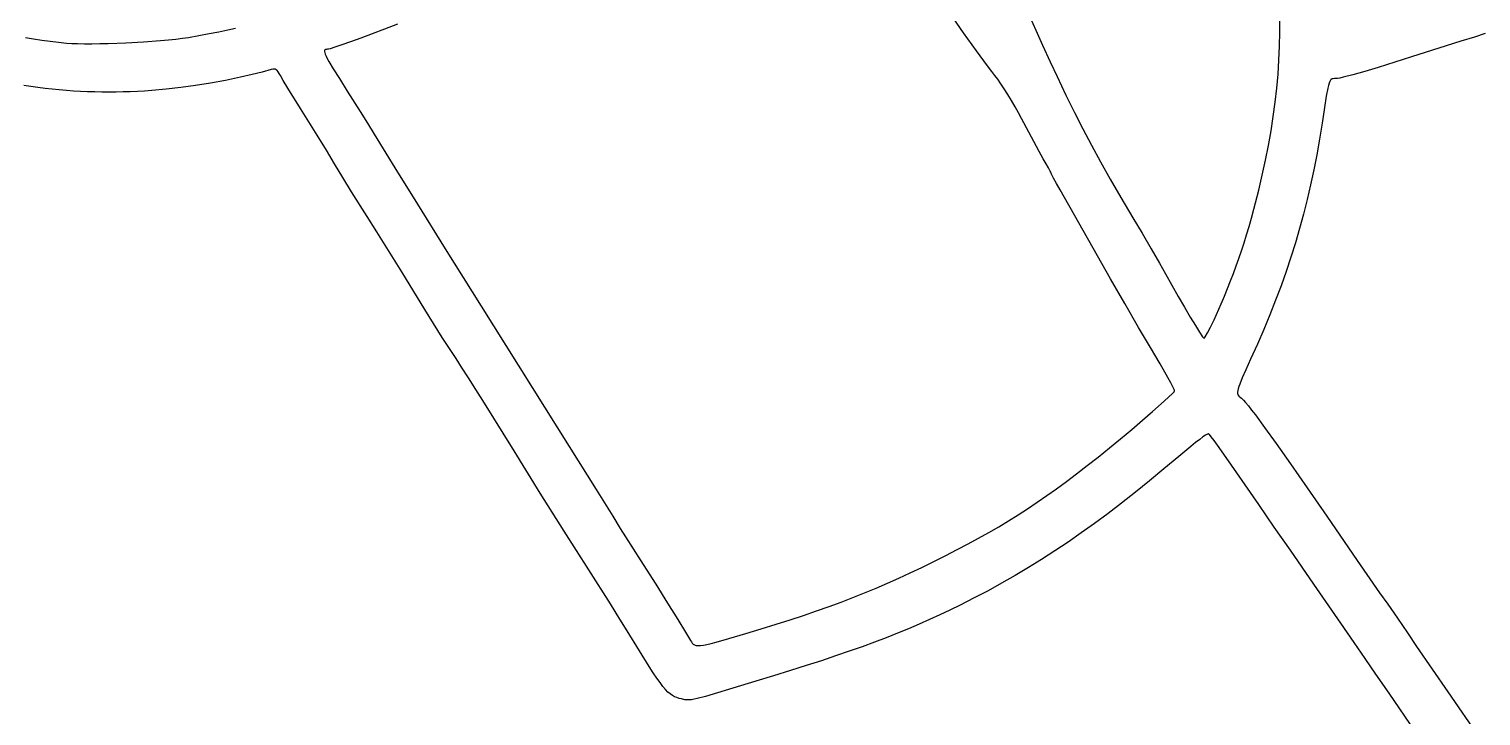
# Model space of a CAD drawing. Extents: x 45 to 6096, y -5796 to 395.
# Drawn here: x 2196 to 4608, y -3177 to -2036 of the extents above; entities that cross this region are included whole.
import ezdxf

# ---------------------------------------------------------------- set-up
doc = ezdxf.new("R2010")
doc.units = 0

msp = doc.modelspace()

# ---------------------------------------------------------------- linework, layer by layer
at = {"layer": 'Layer 1'}
for p, q in [((3852.13545, -2001.439884), (3879.49252, -2062.495173)), ((3748.080314, -2041.717131), (3725.6507, -2009.6878)), ((4273.616927, -2040.605589), (4273.573323, -2017.234803)), ((2189.54947, -2049.79673), (2203.227377, -2052.057622)), ((2450.675494, -2050.831502), (2460.41765, -2049.37723)), ((2460.4171, -2049.3756), (2477.734648, -2046.402913)), ((2460.41765, -2049.37723), (2460.4171, -2049.3756)), ((2477.734648, -2046.402913), (2494.777794, -2043.23024)), ((2494.777794, -2043.23024), (2510.97448, -2039.992458)), ((2510.97448, -2039.992458), (2525.75265, -2036.824439)), ((2525.75265, -2036.824439), (2538.540245, -2033.861059)), ((2765.677097, -2043.769678), (2746.711618, -2050.848319)), ((2786.158771, -2035.946904), (2765.677097, -2043.769678)), ((2807.6776, -2027.54743), (2786.158771, -2035.946904)), ((3769.654187, -2071.848775), (3748.080314, -2041.717131)), ((4273.131494, -2063.897895), (4273.616927, -2040.605589)), ((4596.738956, -2048.831598), (4574.408552, -2055.807915)), ((4614.530107, -2043.120324), (4596.738956, -2048.831598)), ((2203.227377, -2052.057622), (2216.918071, -2054.100507)), ((2216.918071, -2054.100507), (2230.61603, -2055.923497)), ((2230.61603, -2055.923497), (2244.315731, -2057.524701)), ((2244.315731, -2057.524701), (2258.01165, -2058.90223)), ((2258.01165, -2058.90223), (2266.428275, -2059.47109)), ((2266.428275, -2059.47109), (2276.361662, -2059.844032)), ((2276.361662, -2059.844032), (2287.607756, -2060.029776)), ((2287.607756, -2060.029776), (2299.9625, -2060.037042)), ((2299.9625, -2060.037042), (2313.221838, -2059.874552)), ((2313.221838, -2059.874552), (2327.181712, -2059.551025)), ((2327.181712, -2059.551025), (2356.38685, -2058.455744)), ((2356.38685, -2058.455744), (2385.945462, -2056.82096)), ((2385.945462, -2056.82096), (2414.2251, -2054.716438)), ((2414.2251, -2054.716438), (2427.375162, -2053.509826)), ((2427.375162, -2053.509826), (2439.593313, -2052.21194)), ((2439.593313, -2052.21194), (2450.675494, -2050.831502)), ((2686.606317, -2071.364936), (2686.467566, -2072.857674)), ((2686.467566, -2072.857674), (2686.817157, -2074.870148)), ((2687.200851, -2070.323333), (2686.606317, -2071.364936)), ((2688.218615, -2069.664264), (2687.200851, -2070.323333)), ((2689.627049, -2069.31913), (2688.218615, -2069.664264)), ((2691.3936, -2069.21933), (2689.627049, -2069.31913)), ((2692.974175, -2069.004226), (2691.3936, -2069.21933)), ((2695.592482, -2068.372867), (2692.974175, -2069.004226)), ((2703.702766, -2065.9451), (2695.592482, -2068.372867)), ((2715.245411, -2062.103464), (2703.702766, -2065.9451)), ((2729.741375, -2057.015392), (2715.245411, -2062.103464)), ((2746.711618, -2050.848319), (2729.741375, -2057.015392)), ((3787.879442, -2096.696931), (3769.654187, -2071.848775)), ((3879.49252, -2062.495173), (3892.023125, -2089.911981)), ((4272.113535, -2087.161136), (4273.131494, -2063.897895)), ((4549.95735, -2063.267935), (4492.212112, -2081.623373)), ((4574.408552, -2055.807915), (4549.95735, -2063.267935)), ((2686.817157, -2074.870148), (2687.687645, -2077.470958)), ((2687.687645, -2077.470958), (2689.111586, -2080.728704)), ((2689.111586, -2080.728704), (2691.121537, -2084.711987)), ((2691.121537, -2084.711987), (2693.750055, -2089.489407)), ((2693.750055, -2089.489407), (2700.993013, -2101.70106)), ((3794.957313, -2106.081639), (3787.879442, -2096.696931)), ((3892.023125, -2089.911981), (3903.4497, -2114.4627)), ((4270.559562, -2110.444725), (4272.113535, -2087.161136)), ((4492.212112, -2081.623373), (4436.84835, -2099.383535)), ((2521.924, -2120.81442), (2496.990421, -2125.418781)), ((2546.722469, -2115.679813), (2521.924, -2120.81442)), ((2566.4236, -2111.289378), (2546.722469, -2115.679813)), ((2582.924931, -2107.196613), (2566.4236, -2111.289378)), ((2598.124, -2102.95502), (2582.924931, -2107.196613)), ((2600.497513, -2102.274452), (2598.124, -2102.95502)), ((2602.601272, -2102.049669), (2600.497513, -2102.274452)), ((2604.500389, -2102.327179), (2602.601272, -2102.049669)), ((2606.259978, -2103.15349), (2604.500389, -2102.327179)), ((2607.94515, -2104.575109), (2606.259978, -2103.15349)), ((2609.621019, -2106.638546), (2607.94515, -2104.575109)), ((2611.352698, -2109.390306), (2609.621019, -2106.638546)), ((2613.2053, -2112.8769), (2611.352698, -2109.390306)), ((2617.856186, -2120.987997), (2613.2053, -2112.8769)), ((2625.706863, -2134.01045), (2617.856186, -2120.987997)), ((2700.993013, -2101.70106), (2711.100911, -2117.912467)), ((2711.100911, -2117.912467), (2724.3342, -2138.67243)), ((3800.2632, -2112.8758), (3794.957313, -2106.081639)), ((3804.825711, -2119.021937), (3800.2632, -2112.8758)), ((3810.048645, -2126.549388), (3804.825711, -2119.021937)), ((3903.4497, -2114.4627), (3918.085248, -2145.214283)), ((4268.466088, -2133.798076), (4270.559562, -2110.444725)), ((4357.659332, -2120.737224), (4356.433046, -2122.715785)), ((4359.015842, -2119.405134), (4357.659332, -2120.737224)), ((4360.549084, -2118.582316), (4359.015842, -2119.405134)), ((4362.305568, -2118.131568), (4360.549084, -2118.582316)), ((4364.331801, -2117.915689), (4362.305568, -2118.131568)), ((4369.37955, -2117.639735), (4364.331801, -2117.915689)), ((4373.239026, -2117.001806), (4369.37955, -2117.639735)), ((4378.972795, -2115.736005), (4373.239026, -2117.001806)), ((4394.928412, -2111.637046), (4378.972795, -2115.736005)), ((4414.976798, -2105.975382), (4394.928412, -2111.637046)), ((4436.84835, -2099.383535), (4414.976798, -2105.975382)), ((2210.424313, -2132.785759), (2186.715178, -2129.409228)), ((2222.246984, -2134.243807), (2210.424313, -2132.785759)), ((2234.053234, -2135.548376), (2222.246984, -2134.243807)), ((2245.846699, -2136.699467), (2234.053234, -2135.548376)), ((2257.63101, -2137.697078), (2245.846699, -2136.699467)), ((2269.409801, -2138.541211), (2257.63101, -2137.697078)), ((2281.186705, -2139.231865), (2269.409801, -2138.541211)), ((2292.965356, -2139.769041), (2281.186705, -2139.231865)), ((2304.749388, -2140.152738), (2292.965356, -2139.769041)), ((2316.542433, -2140.382956), (2304.749388, -2140.152738)), ((2328.348125, -2140.459695), (2316.542433, -2140.382956)), ((2340.170097, -2140.382956), (2328.348125, -2140.459695)), ((2352.011983, -2140.152738), (2340.170097, -2140.382956)), ((2363.877416, -2139.769041), (2352.011983, -2140.152738)), ((2375.770029, -2139.231865), (2363.877416, -2139.769041)), ((2387.693456, -2138.541211), (2375.770029, -2139.231865)), ((2399.65133, -2137.697078), (2387.693456, -2138.541211)), ((2423.684953, -2135.548376), (2399.65133, -2137.697078)), ((2447.899965, -2132.785759), (2423.684953, -2135.548376)), ((2472.325432, -2129.409228), (2447.899965, -2132.785759)), ((2496.990421, -2125.418781), (2472.325432, -2129.409228)), ((2646.5428, -2167.6456), (2625.706863, -2134.01045)), ((2724.3342, -2138.67243), (2745.81505, -2172.75408)), ((3815.736666, -2135.165144), (3810.048645, -2126.549388)), ((3821.694438, -2144.5762), (3815.736666, -2135.165144)), ((3827.726623, -2154.48955), (3821.694438, -2144.5762)), ((3918.085248, -2145.214283), (3932.204542, -2173.993867)), ((4265.829623, -2157.270602), (4268.466088, -2133.798076)), ((4353.070446, -2133.902312), (4350.627178, -2147.107707)), ((4354.185111, -2129.161128), (4353.070446, -2133.902312)), ((4355.290475, -2125.47802), (4354.185111, -2129.161128)), ((4356.433046, -2122.715785), (4355.290475, -2125.47802)), ((2674.324038, -2212.1948), (2646.5428, -2167.6456)), ((3833.637886, -2164.612187), (3827.726623, -2154.48955)), ((3839.23289, -2174.651106), (3833.637886, -2164.612187)), ((4262.64668, -2180.911717), (4265.829623, -2157.270602)), ((4347.588602, -2166.191812), (4343.58265, -2192.252235)), ((4350.627178, -2147.107707), (4347.588602, -2166.191812)), ((2745.81505, -2172.75408), (2757.876328, -2192.194755)), ((2757.876328, -2192.194755), (2768.7842, -2210.10993)), ((3844.3163, -2184.3133), (3839.23289, -2174.651106)), ((3864.755361, -2222.710938), (3844.3163, -2184.3133)), ((3932.204542, -2173.993867), (3946.221506, -2201.582814)), ((4258.91377, -2204.770834), (4262.64668, -2180.911717)), ((4343.58265, -2192.252235), (4339.333011, -2218.587602)), ((2689.628514, -2237.073906), (2674.324038, -2212.1948)), ((2768.7842, -2210.10993), (2803.039459, -2266.032161)), ((3946.221506, -2201.582814), (3960.550062, -2228.762488)), ((4254.627406, -2228.897368), (4258.91377, -2204.770834)), ((4339.333011, -2218.587602), (4334.756064, -2244.359059)), ((2703.2959, -2259.7206), (2689.628514, -2237.073906)), ((3873.784253, -2239.230864), (3864.755361, -2222.710938)), ((3880.4319, -2250.9883), (3873.784253, -2239.230864)), ((3960.550062, -2228.762488), (3975.604137, -2256.31425)), ((4249.784098, -2253.340731), (4254.627406, -2228.897368)), ((2716.75245, -2282.013823), (2703.2959, -2259.7206)), ((2803.039459, -2266.032161), (2840.717775, -2326.79133)), ((3885.430045, -2259.273083), (3880.4319, -2250.9883)), ((3889.460806, -2266.367239), (3885.430045, -2259.273083)), ((3892.152115, -2271.526625), (3889.460806, -2266.367239)), ((3975.604137, -2256.31425), (3991.797652, -2285.019464)), ((4244.380359, -2278.150337), (4249.784098, -2253.340731)), ((4334.756064, -2244.359059), (4329.831463, -2269.635206)), ((2731.474025, -2305.906938), (2716.75245, -2282.013823)), ((3892.879202, -2273.148235), (3892.152115, -2271.526625)), ((3893.1319, -2274.0071), (3892.879202, -2273.148235)), ((3893.438857, -2274.990754), (3893.1319, -2274.0071)), ((3894.322521, -2276.965048), (3893.438857, -2274.990754)), ((3897.596731, -2283.383262), (3894.322521, -2276.965048)), ((3902.508051, -2292.257145), (3897.596731, -2283.383262)), ((3991.797652, -2285.019464), (4009.544531, -2315.659493)), ((4238.4127, -2303.3756), (4244.380359, -2278.150337)), ((4329.831463, -2269.635206), (4324.538859, -2294.484641)), ((2757.2709, -2347.0331), (2731.474025, -2305.906938)), ((3908.61, -2302.5821), (3902.508051, -2292.257145)), ((3970.5225, -2412.5161), (3908.61, -2302.5821)), ((4230.324055, -2334.822405), (4238.4127, -2303.3756)), ((4324.538859, -2294.484641), (4318.857904, -2318.975963)), ((2840.717775, -2326.79133), (2886.879303, -2400.647299)), ((4009.544531, -2315.659493), (4029.2587, -2349.0157)), ((4226.314904, -2349.575246), (4230.324055, -2334.822405)), ((4318.857904, -2318.975963), (4312.76825, -2343.17777)), ((2773.338141, -2372.277944), (2757.2709, -2347.0331)), ((4029.2587, -2349.0157), (4044.674831, -2374.862173)), ((4222.295869, -2363.781037), (4226.314904, -2349.575246)), ((4312.76825, -2343.17777), (4306.249548, -2367.158661)), ((2790.26115, -2399.2716), (2773.338141, -2372.277944)), ((4044.674831, -2374.862173), (4060.016525, -2401.006312)), ((4214.128155, -2390.851452), (4218.241952, -2377.514775)), ((4218.241952, -2377.514775), (4222.295869, -2363.781037)), ((4306.249548, -2367.158661), (4299.28145, -2390.987235)), ((2814.699984, -2438.841256), (2790.26115, -2399.2716)), ((2886.879303, -2400.647299), (2946.5842, -2495.85993)), ((4060.016525, -2401.006312), (4073.572281, -2424.471545)), ((4205.620925, -2416.6336), (4209.929479, -2403.866062)), ((4209.929479, -2403.866062), (4214.128155, -2390.851452)), ((4299.28145, -2390.987235), (4291.843609, -2414.73209)), ((3991.990914, -2450.393069), (3970.5225, -2412.5161)), ((4073.572281, -2424.471545), (4083.6306, -2442.2813)), ((4196.574192, -2441.727436), (4201.177496, -2429.22906)), ((4201.177496, -2429.22906), (4205.620925, -2416.6336)), ((4291.843609, -2414.73209), (4283.915675, -2438.461825)), ((2853.3147, -2501.8141), (2814.699984, -2438.841256)), ((4015.766187, -2491.69285), (3991.990914, -2450.393069)), ((4083.6306, -2442.2813), (4094.010585, -2461.1127)), ((4186.787969, -2466.732912), (4191.786016, -2454.203722)), ((4191.786016, -2454.203722), (4196.574192, -2441.727436)), ((4283.915675, -2438.461825), (4275.477302, -2462.245038)), ((4094.010585, -2461.1127), (4104.609158, -2479.897563)), ((4104.609158, -2479.897563), (4114.975187, -2497.882456)), ((4176.062267, -2492.249983), (4181.555052, -2479.390001)), ((4181.555052, -2479.390001), (4186.787969, -2466.732912)), ((4275.477302, -2462.245038), (4266.508141, -2486.150329)), ((2882.088163, -2547.851613), (2853.3147, -2501.8141)), ((2946.5842, -2495.85993), (3093.130325, -2729.12293)), ((4038.946167, -2531.504256), (4015.766187, -2491.69285)), ((4114.975187, -2497.882456), (4124.657537, -2514.31395)), ((4164.1971, -2518.8786), (4176.062267, -2492.249983)), ((4266.508141, -2486.150329), (4256.987843, -2510.246295)), ((4058.6287, -2564.9161), (4038.946167, -2531.504256)), ((4124.657537, -2514.31395), (4133.205078, -2528.438613)), ((4133.205078, -2528.438613), (4140.166673, -2539.503013)), ((4153.331789, -2540.4084), (4158.410535, -2530.684956)), ((4158.410535, -2530.684956), (4164.1962, -2518.8779)), ((4164.1962, -2518.8779), (4164.1971, -2518.8786)), ((4256.987843, -2510.246295), (4246.896061, -2534.601536)), ((2895.061017, -2568.228658), (2882.088163, -2547.851613)), ((4140.166673, -2539.503013), (4145.091192, -2546.753719)), ((4145.091192, -2546.753719), (4146.648568, -2548.713489)), ((4146.648568, -2548.713489), (4147.5275, -2549.4373)), ((4147.5275, -2549.4373), (4148.260012, -2548.807882)), ((4148.260012, -2548.807882), (4149.518073, -2547.006444)), ((4149.518073, -2547.006444), (4153.331789, -2540.4084)), ((4246.896061, -2534.601536), (4236.212446, -2559.28465)), ((2904.9085, -2583.1735), (2895.061017, -2568.228658)), ((4074.547123, -2591.822978), (4058.6287, -2564.9161)), ((4236.212446, -2559.28465), (4224.91665, -2584.364235)), ((2914.197877, -2597.318352), (2904.9085, -2583.1735)), ((2925.645238, -2615.072288), (2914.197877, -2597.318352)), ((4087.451769, -2614.37665), (4074.547123, -2591.822978)), ((4217.118684, -2601.677144), (4211.199669, -2615.264688)), ((4224.91665, -2584.364235), (4217.118684, -2601.677144)), ((2937.83673, -2634.240105), (2925.645238, -2615.072288)), ((4092.34372, -2623.265262), (4087.451769, -2614.37665)), ((4095.96598, -2630.158647), (4092.34372, -2623.265262)), ((4207.029382, -2625.643118), (4205.559317, -2629.790244)), ((4211.199669, -2615.264688), (4207.029382, -2625.643118)), ((2949.3585, -2652.6266), (2937.83673, -2634.240105)), ((3001.336991, -2736.608692), (2949.3585, -2652.6266)), ((4076.326206, -2658.495683), (4087.755761, -2648.055236)), ((4087.755761, -2648.055236), (4095.473863, -2640.582049)), ((4095.473863, -2640.582049), (4097.701303, -2638.168921)), ((4098.146468, -2634.754496), (4095.96598, -2630.158647)), ((4097.701303, -2638.168921), (4098.7131, -2636.7505)), ((4098.642271, -2636.096373), (4098.146468, -2634.754496)), ((4098.7131, -2636.7505), (4098.642271, -2636.096373)), ((4203.414099, -2638.837639), (4203.399759, -2640.937215)), ((4203.399759, -2640.937215), (4203.708656, -2642.686232)), ((4203.767953, -2636.322973), (4203.414099, -2638.837639)), ((4203.708656, -2642.686232), (4204.324512, -2644.149221)), ((4204.4776, -2633.328685), (4203.767953, -2636.322973)), ((4204.324512, -2644.149221), (4205.231048, -2645.390714)), ((4205.559317, -2629.790244), (4204.4776, -2633.328685)), ((4205.231048, -2645.390714), (4206.411986, -2646.475241)), ((4206.411986, -2646.475241), (4207.85105, -2647.467335)), ((4207.85105, -2647.467335), (4210.009542, -2649.176823)), ((4210.009542, -2649.176823), (4212.933685, -2652.101935)), ((4212.933685, -2652.101935), (4216.654291, -2656.286273)), ((4045.402392, -2685.580847), (4061.952612, -2671.229012)), ((4061.952612, -2671.229012), (4076.326206, -2658.495683)), ((4216.654291, -2656.286273), (4221.202173, -2661.77344)), ((4221.202173, -2661.77344), (4226.608144, -2668.607038)), ((4226.608144, -2668.607038), (4232.903016, -2676.83067)), ((4232.903016, -2676.83067), (4248.282712, -2697.622443)), ((4008.841723, -2716.442518), (4027.442958, -2700.876808)), ((4027.442958, -2700.876808), (4045.402392, -2685.580847)), ((4248.282712, -2697.622443), (4267.587764, -2724.497577)), ((3990.3661, -2731.6036), (4008.841723, -2716.442518)), ((4133.640346, -2722.625775), (4125.597421, -2729.117623)), ((4140.381024, -2717.366413), (4133.640346, -2722.625775)), ((4145.856661, -2713.316279), (4140.381024, -2717.366413)), ((4150.104464, -2710.45212), (4145.856661, -2713.316279)), ((4153.161642, -2708.750679), (4150.104464, -2710.45212)), ((4154.255373, -2708.32871), (4153.161642, -2708.750679)), ((4155.0654, -2708.1887), (4154.255373, -2708.32871)), ((4155.586977, -2708.522787), (4155.0654, -2708.1887)), ((4156.540505, -2709.503345), (4155.586977, -2708.522787)), ((4159.64807, -2713.27365), (4156.540505, -2709.503345)), ((4164.19741, -2719.239167), (4159.64807, -2713.27365)), ((4169.997838, -2727.13945), (4164.19741, -2719.239167)), ((4267.587764, -2724.497577), (4291.06467, -2757.804891)), ((3044.906575, -2806.564013), (3001.336991, -2736.608692)), ((3093.130325, -2729.12293), (3137.791028, -2800.585305)), ((3953.389168, -2760.960024), (3971.502943, -2746.707369)), ((3971.502943, -2746.707369), (3990.3661, -2731.6036)), ((4105.456, -2745.8918), (4080.985176, -2766.549565)), ((4125.597421, -2729.117623), (4105.456, -2745.8918)), ((4184.589211, -2747.702525), (4169.997838, -2727.13945)), ((4201.8967, -2772.8793), (4184.589211, -2747.702525)), ((3935.918387, -2774.431327), (3953.389168, -2760.960024)), ((4080.985176, -2766.549565), (4057.084656, -2786.28764)), ((4238.40922, -2825.812463), (4201.8967, -2772.8793)), ((4291.06467, -2757.804891), (4318.959932, -2797.893204)), ((3902.480244, -2799.308932), (3918.984209, -2787.191042)), ((3918.984209, -2787.191042), (3935.918387, -2774.431327)), ((4057.084656, -2786.28764), (4033.682934, -2805.153693)), ((4318.959932, -2797.893204), (4351.52005, -2845.111335)), ((3084.755372, -2869.896627), (3044.906575, -2806.564013)), ((3137.791028, -2800.585305), (3165.2622, -2845.10993)), ((3854.485725, -2832.509288), (3870.337392, -2821.898292)), ((3870.337392, -2821.898292), (3886.300102, -2810.854761)), ((3886.300102, -2810.854761), (3902.480244, -2799.308932)), ((4033.682934, -2805.153693), (4010.7085, -2823.195394)), ((3165.2622, -2845.10993), (3177.596306, -2865.183132)), ((3822.689957, -2852.712728), (3838.63871, -2842.757512)), ((3838.63871, -2842.757512), (3854.485725, -2832.509288)), ((3988.089848, -2840.460411), (3965.755469, -2856.996413)), ((4010.7085, -2823.195394), (3988.089848, -2840.460411)), ((4264.2061, -2862.9699), (4238.40922, -2825.812463)), ((4351.52005, -2845.111335), (4402.071987, -2918.434048)), ((3125.5715, -2934.0106), (3084.755372, -2869.896627)), ((3177.596306, -2865.183132), (3195.176625, -2893.181368)), ((3790.061678, -2872.023189), (3806.533077, -2862.444699)), ((3806.533077, -2862.444699), (3822.689957, -2852.712728)), ((3965.755469, -2856.996413), (3943.633855, -2872.85107)), ((4291.044738, -2901.665213), (4264.2061, -2862.9699)), ((3195.176625, -2893.181368), (3215.659106, -2925.421135)), ((3737.696472, -2900.535403), (3755.749766, -2890.998778)), ((3755.749766, -2890.998778), (3773.169371, -2881.517961)), ((3773.169371, -2881.517961), (3790.061678, -2872.023189)), ((3921.6535, -2888.07205), (3899.742895, -2902.707022)), ((3943.633855, -2872.85107), (3921.6535, -2888.07205)), ((3698.664793, -2920.349289), (3718.9031, -2910.1976)), ((3718.9031, -2910.1976), (3737.696472, -2900.535403)), ((3877.830531, -2916.803655), (3855.844902, -2930.409619)), ((3899.742895, -2902.707022), (3877.830531, -2916.803655)), ((4330.0873, -2958.2199), (4291.044738, -2901.665213)), ((4402.071987, -2918.434048), (4439.22945, -2972.111335)), ((3161.339888, -2990.41635), (3125.5715, -2934.0106)), ((3215.659106, -2925.421135), (3236.6997, -2958.21893)), ((3640.539194, -2947.999889), (3659.608995, -2939.201599)), ((3659.608995, -2939.201599), (3678.942143, -2930.00101)), ((3678.942143, -2930.00101), (3698.664793, -2920.349289)), ((3855.844902, -2930.409619), (3833.7145, -2943.572581)), ((3236.6997, -2958.21893), (3256.332609, -2989.268194)), ((3583.648317, -2972.469304), (3602.68501, -2964.584908)), ((3602.68501, -2964.584908), (3621.606584, -2956.444714)), ((3621.606584, -2956.444714), (3640.539194, -2947.999889)), ((3811.367816, -2956.340212), (3788.733344, -2968.760179)), ((3833.7145, -2943.572581), (3811.367816, -2956.340212)), ((4374.636563, -3023.009488), (4330.0873, -2958.2199)), ((3177.307902, -3015.884556), (3161.339888, -2990.41635)), ((3256.332609, -2989.268194), (3273.50985, -3016.708392)), ((3524.585971, -2995.07605), (3544.724953, -2987.666042)), ((3544.724953, -2987.666042), (3564.37035, -2980.146738)), ((3564.37035, -2980.146738), (3583.648317, -2972.469304)), ((3765.739574, -2980.880152), (3742.315, -2992.7478)), ((3788.733344, -2968.760179), (3765.739574, -2980.880152)), ((4439.22945, -2972.111335), (4452.803808, -2991.421774)), ((3459.945963, -3017.138643), (3482.322631, -3009.763517)), ((3482.322631, -3009.763517), (3503.827249, -3002.425597)), ((3503.827249, -3002.425597), (3524.585971, -2995.07605)), ((3708.640307, -3009.045261), (3691.603273, -3016.867555)), ((3725.506427, -3001.019489), (3708.640307, -3009.045261)), ((3742.315, -2992.7478), (3725.506427, -3001.019489)), ((4452.803808, -2991.421774), (4468.945462, -3014.676173)), ((4468.945462, -3014.676173), (4485.608011, -3038.972377)), ((3189.0715, -3035.2136), (3177.307902, -3015.884556)), ((3209.677214, -3068.821543), (3189.0715, -3035.2136)), ((3273.50985, -3016.708392), (3286.371066, -3037.525735)), ((3286.371066, -3037.525735), (3293.0559, -3048.70643)), ((3386.3221, -3039.9756), (3412.071852, -3032.195851)), ((3412.071852, -3032.195851), (3436.571088, -3024.59981)), ((3436.571088, -3024.59981), (3459.945963, -3017.138643)), ((3656.562999, -3032.071468), (3638.333025, -3039.537965)), ((3674.281959, -3024.528811), (3656.562999, -3032.071468)), ((3691.603273, -3016.867555), (3674.281959, -3024.528811)), ((4396.725142, -3054.995114), (4374.636563, -3023.009488)), ((4485.608011, -3038.972377), (4500.74505, -3061.408235)), ((3293.0559, -3048.70643), (3294.482654, -3051.564593)), ((3294.482654, -3051.564593), (3295.875108, -3054.028594)), ((3295.875108, -3054.028594), (3297.366393, -3056.085642)), ((3297.366393, -3056.085642), (3299.08964, -3057.722948)), ((3299.08964, -3057.722948), (3300.079853, -3058.380201)), ((3300.079853, -3058.380201), (3301.177981, -3058.927721)), ((3301.177981, -3058.927721), (3302.400665, -3059.363912)), ((3302.400665, -3059.363912), (3303.764547, -3059.687173)), ((3303.764547, -3059.687173), (3306.98247, -3059.988512)), ((3306.98247, -3059.988512), (3310.964881, -3059.818949)), ((3310.964881, -3059.818949), (3315.844912, -3059.165694)), ((3315.844912, -3059.165694), (3321.755692, -3058.015957)), ((3321.755692, -3058.015957), (3328.830356, -3056.356948)), ((3328.830356, -3056.356948), (3337.202032, -3054.175878)), ((3337.202032, -3054.175878), (3358.368951, -3048.196392)), ((3358.368951, -3048.196392), (3386.3215, -3039.97518)), ((3386.3215, -3039.97518), (3386.3221, -3039.9756)), ((3579.443365, -3061.904891), (3558.035678, -3069.491143)), ((3599.886575, -3054.412238), (3579.443365, -3061.904891)), ((3619.478673, -3046.970742), (3599.886575, -3054.412238)), ((3638.333025, -3039.537965), (3619.478673, -3046.970742)), ((4415.0186, -3081.2509), (4396.725142, -3054.995114)), ((4500.74505, -3061.408235), (4552.394573, -3136.764798)), ((3225.925061, -3094.750906), (3209.677214, -3068.821543)), ((3511.873403, -3085.114195), (3486.892084, -3093.235875)), ((3535.550146, -3077.213431), (3511.873403, -3085.114195)), ((3558.035678, -3069.491143), (3535.550146, -3077.213431)), ((4433.243841, -3107.438142), (4415.0186, -3081.2509)), ((3232.680756, -3105.168947), (3225.925061, -3094.750906)), ((3238.666149, -3114.066736), (3232.680756, -3105.168947)), ((3432.562248, -3110.311738), (3402.987, -3119.3508)), ((3460.492821, -3101.62091), (3432.562248, -3110.311738)), ((3486.892084, -3093.235875), (3460.492821, -3101.62091)), ((4455.152575, -3139.243813), (4433.243841, -3107.438142)), ((3243.98763, -3121.577404), (3238.666149, -3114.066736)), ((3248.751588, -3127.834083), (3243.98763, -3121.577404)), ((3253.064409, -3132.969902), (3248.751588, -3127.834083)), ((3257.032483, -3137.117994), (3253.064409, -3132.969902)), ((3402.987, -3119.3508), (3339.052938, -3138.673659)), ((3260.762199, -3140.411489), (3257.032483, -3137.117994)), ((3264.359945, -3142.983518), (3260.762199, -3140.411489)), ((3267.93211, -3144.967213), (3264.359945, -3142.983518)), ((3271.585081, -3146.495704), (3267.93211, -3144.967213)), ((3275.425249, -3147.702123), (3271.585081, -3146.495704)), ((3279.559, -3148.7196), (3275.425249, -3147.702123)), ((3284.862547, -3149.866794), (3279.559, -3148.7196)), ((3287.321887, -3150.226454), (3284.862547, -3149.866794)), ((3289.914938, -3150.381478), (3287.321887, -3150.226454)), ((3292.838199, -3150.285356), (3289.914938, -3150.381478)), ((3296.288172, -3149.891579), (3292.838199, -3150.285356)), ((3300.461355, -3149.153639), (3296.288172, -3149.891579)), ((3305.55425, -3148.025025), (3300.461355, -3149.153639)), ((3319.285172, -3144.409743), (3305.55425, -3148.025025)), ((3339.052938, -3138.673659), (3319.285172, -3144.409743)), ((4499.1561, -3203.4879), (4455.152575, -3139.243813)), ((4552.394573, -3136.764798), (4604.974237, -3213.014235))]:
    msp.add_line(p, q, dxfattribs=at)

doc.saveas('drawing.dxf')
